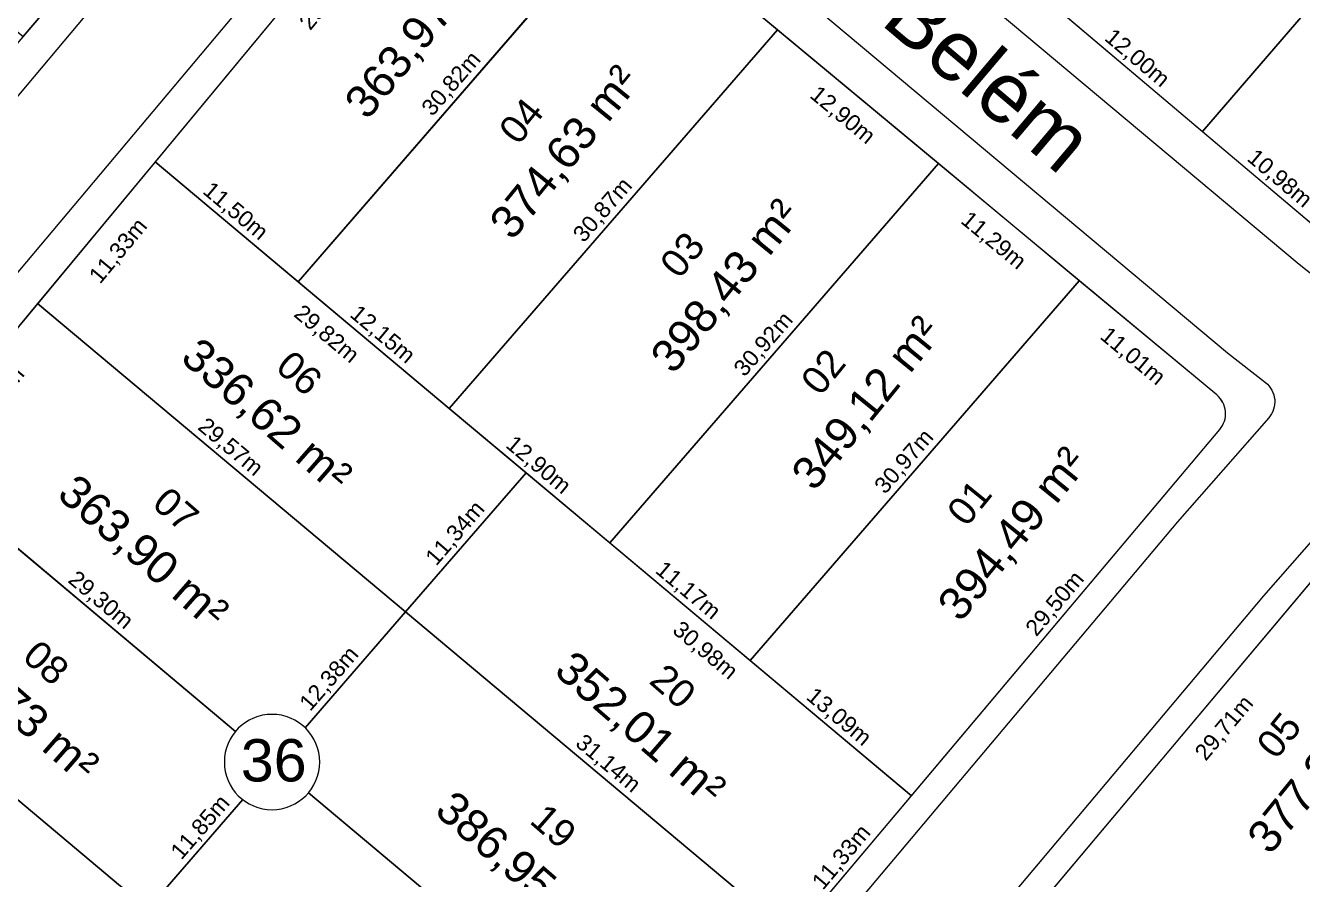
# Model space of a CAD drawing. Header units: metres. Extents: x 3808 to 8215, y 2374 to 6187.
# Drawn here: x 5140.2 to 5218.8, y 3229.2 to 3281.8 of the extents above; entities that cross this region are included whole.
import ezdxf

# ---------------------------------------------------------------- set-up
doc = ezdxf.new("R2010")
doc.units = ezdxf.units.M
for name, color, linetype in [('Areas Lotes', 1, 'Continuous'), ('Calçada', 8, 'Continuous'), ('COTAS', 7, 'Continuous'), ('Lote', 7, 'Continuous'), ('Nome das Ruas', 7, 'Continuous'), ('Nº Lote', 7, 'Continuous'), ('Nº. quadra', 7, 'Continuous'), ('quadras', 7, 'Continuous')]:
    doc.layers.add(name, color=color, linetype=linetype)
doc.styles.add('Arial', font='arial.ttf')
doc.dimstyles.new('Copy(2) of ISO-25', dxfattribs={"dimtxt": 1, "dimasz": 2.5, "dimexe": 1.25, "dimexo": 0.625, "dimgap": 0.2, "dimtad": 1, "dimtoh": 1, "dimlfac": 1, "dimzin": 1, "dimtxsty": 'Arial', "dimblk": 'NONE', "dimcen": 0, "dimse1": 1, "dimse2": 1, "dimsd1": 1, "dimsd2": 1, "dimclrt": 256, "dimaunit": 1, "dimadec": 3, "dimazin": 0, "dimtfac": 1, "dimtmove": 0, "dimatfit": 3, "dimldrblk": 'NONE', "dimfxl": 1, "dimtolj": 1, "dimtzin": 0, "dimarcsym": 0})

# ---------------------------------------------------------------- blocks, each defined once
blk = doc.blocks.new('*D1744')
at = {"layer": 'Defpoints', "color": 0, "linetype": 'Continuous', "transparency": 16777216}
for p in [(5203.525, 3283.028), (5212.694, 3275.286), (5212.694, 3275.286)]:
    blk.add_point(p, dxfattribs=at)
at = {"layer": 'COTAS', "linetype": 'Continuous', "lineweight": 5, "transparency": 16777216, "insert": (5208.627, 3279.769), "char_height": 1, "attachment_point": 5, "rotation": 319.82268, "style": 'Arial'}
blk.add_mtext('\\A1;12,00m', dxfattribs=at)
blk = doc.blocks.new('_None')
blk = doc.blocks.new('*D1745')
at = {"layer": 'Defpoints', "color": 0, "linetype": 'Continuous', "transparency": 16777216}
for p in [(5212.694, 3275.286), (5221.086, 3268.2), (5221.086, 3268.2)]:
    blk.add_point(p, dxfattribs=at)
at = {"layer": 'COTAS', "linetype": 'Continuous', "lineweight": 5, "transparency": 16777216, "insert": (5217.407, 3272.355), "char_height": 1, "attachment_point": 5, "rotation": 319.82268, "style": 'Arial'}
blk.add_mtext('\\A1;10,98m', dxfattribs=at)
blk = doc.blocks.new('*D1768')
at = {"layer": 'Defpoints', "color": 0, "linetype": 'Continuous', "transparency": 16777216}
for p in [(5232.706, 3298.514), (5232.706, 3298.514), (5212.694, 3275.286)]:
    blk.add_point(p, dxfattribs=at)
at = {"layer": 'COTAS', "linetype": 'Continuous', "lineweight": 5, "transparency": 16777216, "insert": (5222.093, 3287.423), "char_height": 1, "attachment_point": 5, "rotation": 49.25348, "style": 'Arial'}
blk.add_mtext('\\A1;30,66m', dxfattribs=at)
blk = doc.blocks.new('*D2487')
at = {"layer": 'Defpoints', "color": 0, "linetype": 'Continuous', "transparency": 16777216}
for p in [(5222.272, 3251.016), (5224.241, 3249.36), (5203.159, 3228.271)]:
    blk.add_point(p, dxfattribs=at)
at = {"layer": 'COTAS', "linetype": 'Continuous', "lineweight": 5, "transparency": 16777216, "insert": (5214.072, 3238.503), "char_height": 1, "attachment_point": 5, "rotation": 49.95896, "style": 'Arial'}
blk.add_mtext('\\A1;29,71m', dxfattribs=at)
blk = doc.blocks.new('*D2519')
at = {"layer": 'Defpoints', "color": 0, "linetype": 'Continuous', "transparency": 16777216}
for p in [(5232.065, 3244.647), (5232.065, 3244.647), (5213.09, 3220.278)]:
    blk.add_point(p, dxfattribs=at)
at = {"layer": 'COTAS', "linetype": 'Continuous', "lineweight": 5, "transparency": 16777216, "insert": (5221.946, 3232.954), "char_height": 1, "attachment_point": 5, "rotation": 52.09306, "style": 'Arial'}
blk.add_mtext('\\A1;30,89m', dxfattribs=at)
blk = doc.blocks.new('*D2689')
at = {"layer": 'Defpoints', "color": 0, "linetype": 'Continuous', "transparency": 16777216}
for p in [(5159.121, 3303.544), (5159.121, 3303.544), (5140.032, 3281.141)]:
    blk.add_point(p, dxfattribs=at)
at = {"layer": 'COTAS', "linetype": 'Continuous', "lineweight": 5, "transparency": 16777216, "insert": (5148.967, 3292.862), "char_height": 1, "attachment_point": 5, "rotation": 49.56724, "style": 'Arial'}
blk.add_mtext('\\A1;29,43m', dxfattribs=at)
blk = doc.blocks.new('*D2747')
at = {"layer": 'Defpoints', "color": 0, "linetype": 'Continuous', "transparency": 16777216}
for p in [(5194.751, 3234.369), (5194.751, 3234.369), (5187.45, 3225.699)]:
    blk.add_point(p, dxfattribs=at)
at = {"layer": 'COTAS', "linetype": 'Continuous', "lineweight": 5, "transparency": 16777216, "insert": (5190.488, 3230.55), "char_height": 1, "attachment_point": 5, "rotation": 49.90179, "style": 'Arial'}
blk.add_mtext('\\A1;11,33m', dxfattribs=at)
blk = doc.blocks.new('*D2748')
at = {"layer": 'Defpoints', "color": 0, "linetype": 'Continuous', "transparency": 16777216}
for p in [(5213.754, 3256.938), (5213.754, 3256.938), (5194.751, 3234.369)]:
    blk.add_point(p, dxfattribs=at)
at = {"layer": 'COTAS', "linetype": 'Continuous', "lineweight": 5, "transparency": 16777216, "insert": (5203.64, 3246.169), "char_height": 1, "attachment_point": 5, "rotation": 49.90179, "style": 'Arial'}
blk.add_mtext('\\A1;29,50m', dxfattribs=at)
blk = doc.blocks.new('*D2753')
at = {"layer": 'Defpoints', "color": 0, "linetype": 'Continuous', "transparency": 16777216}
for p in [(5140.915, 3264.693), (5142.931, 3263.022), (5133.035, 3255.186)]:
    blk.add_point(p, dxfattribs=at)
at = {"layer": 'COTAS', "linetype": 'Continuous', "lineweight": 5, "transparency": 16777216, "insert": (5138.374, 3258.78), "char_height": 1, "attachment_point": 5, "rotation": 50.34268, "style": 'Arial'}
blk.add_mtext('\\A1;12,35m', dxfattribs=at)
blk = doc.blocks.new('*D2754')
at = {"layer": 'Defpoints', "color": 0, "linetype": 'Continuous', "transparency": 16777216}
for p in [(5148.149, 3273.419), (5150.164, 3271.748), (5140.915, 3264.693)]:
    blk.add_point(p, dxfattribs=at)
at = {"layer": 'COTAS', "linetype": 'Continuous', "lineweight": 5, "transparency": 16777216, "insert": (5145.931, 3267.896), "char_height": 1, "attachment_point": 5, "rotation": 50.34268, "style": 'Arial'}
blk.add_mtext('\\A1;11,33m', dxfattribs=at)
blk = doc.blocks.new('*D2755')
at = {"layer": 'Defpoints', "color": 0, "linetype": 'Continuous', "transparency": 16777216}
for p in [(5166.822, 3295.945), (5168.837, 3294.274), (5148.149, 3273.419)]:
    blk.add_point(p, dxfattribs=at)
at = {"layer": 'COTAS', "linetype": 'Continuous', "lineweight": 5, "transparency": 16777216, "insert": (5158.884, 3283.522), "char_height": 1, "attachment_point": 5, "rotation": 50.34268, "style": 'Arial'}
blk.add_mtext('\\A1;29,26m', dxfattribs=at)
blk = doc.blocks.new('*D2757')
at = {"layer": 'Defpoints', "color": 0, "linetype": 'Continuous', "transparency": 16777216}
for p in [(5177.147, 3289.318), (5186.492, 3281.553), (5185.004, 3279.762)]:
    blk.add_point(p, dxfattribs=at)
at = {"layer": 'COTAS', "linetype": 'Continuous', "lineweight": 5, "transparency": 16777216, "insert": (5180.843, 3284.261), "char_height": 1, "attachment_point": 5, "rotation": 320.2765, "style": 'Arial'}
blk.add_mtext('\\A1;12,15m', dxfattribs=at)
blk = doc.blocks.new('*D2758')
at = {"layer": 'Defpoints', "color": 0, "linetype": 'Continuous', "transparency": 16777216}
for p in [(5186.492, 3281.553), (5196.414, 3273.309), (5194.926, 3271.518)]:
    blk.add_point(p, dxfattribs=at)
at = {"layer": 'COTAS', "linetype": 'Continuous', "lineweight": 5, "transparency": 16777216, "insert": (5190.477, 3276.256), "char_height": 1, "attachment_point": 5, "rotation": 320.2765, "style": 'Arial'}
blk.add_mtext('\\A1;12,90m', dxfattribs=at)
blk = doc.blocks.new('*D2759')
at = {"layer": 'Defpoints', "color": 0, "linetype": 'Continuous', "transparency": 16777216}
for p in [(5196.414, 3273.309), (5205.094, 3266.097), (5203.606, 3264.306)]:
    blk.add_point(p, dxfattribs=at)
at = {"layer": 'COTAS', "linetype": 'Continuous', "lineweight": 5, "transparency": 16777216, "insert": (5199.777, 3268.528), "char_height": 1, "attachment_point": 5, "rotation": 320.2765, "style": 'Arial'}
blk.add_mtext('\\A1;11,29m', dxfattribs=at)
blk = doc.blocks.new('*D2760')
at = {"layer": 'Defpoints', "color": 0, "linetype": 'Continuous', "transparency": 16777216}
for p in [(5205.094, 3266.097), (5213.565, 3259.058), (5212.077, 3257.267)]:
    blk.add_point(p, dxfattribs=at)
at = {"layer": 'COTAS', "linetype": 'Continuous', "lineweight": 5, "transparency": 16777216, "insert": (5208.353, 3261.403), "char_height": 1, "attachment_point": 5, "rotation": 320.2765, "style": 'Arial'}
blk.add_mtext('\\A1;11,01m', dxfattribs=at)
blk = doc.blocks.new('*D2763')
at = {"layer": 'Defpoints', "color": 0, "linetype": 'Continuous', "transparency": 16777216}
for p in [(5155.475, 3236.345), (5155.475, 3236.345), (5147.711, 3227.389)]:
    blk.add_point(p, dxfattribs=at)
at = {"layer": 'COTAS', "linetype": 'Continuous', "lineweight": 5, "transparency": 16777216, "insert": (5150.988, 3232.392), "char_height": 1, "attachment_point": 5, "rotation": 49.0793, "style": 'Arial'}
blk.add_mtext('\\A1;11,85m', dxfattribs=at)
blk = doc.blocks.new('*D2764')
at = {"layer": 'Defpoints', "color": 0, "linetype": 'Continuous', "transparency": 16777216}
for p in [(5163.583, 3245.698), (5163.583, 3245.698), (5155.475, 3236.345)]:
    blk.add_point(p, dxfattribs=at)
at = {"layer": 'COTAS', "linetype": 'Continuous', "lineweight": 5, "transparency": 16777216, "insert": (5158.924, 3241.546), "char_height": 1, "attachment_point": 5, "rotation": 49.0793, "style": 'Arial'}
blk.add_mtext('\\A1;12,38m', dxfattribs=at)
blk = doc.blocks.new('*D2765')
at = {"layer": 'Defpoints', "color": 0, "linetype": 'Continuous', "transparency": 16777216}
for p in [(5171.008, 3254.264), (5171.008, 3254.264), (5163.583, 3245.698)]:
    blk.add_point(p, dxfattribs=at)
at = {"layer": 'COTAS', "linetype": 'Continuous', "lineweight": 5, "transparency": 16777216, "insert": (5166.69, 3250.506), "char_height": 1, "attachment_point": 5, "rotation": 49.0793, "style": 'Arial'}
blk.add_mtext('\\A1;11,34m', dxfattribs=at)
blk = doc.blocks.new('*D2779')
at = {"layer": 'Defpoints', "color": 0, "linetype": 'Continuous', "transparency": 16777216}
for p in [(5125.471, 3246.062), (5147.711, 3227.389), (5147.711, 3227.389)]:
    blk.add_point(p, dxfattribs=at)
at = {"layer": 'COTAS', "linetype": 'Continuous', "lineweight": 5, "transparency": 16777216, "insert": (5137.106, 3237.339), "char_height": 1, "attachment_point": 5, "rotation": 319.98317, "style": 'Arial'}
blk.add_mtext('\\A1;29,04m', dxfattribs=at)
blk = doc.blocks.new('*D2781')
at = {"layer": 'Defpoints', "color": 0, "linetype": 'Continuous', "transparency": 16777216}
for p in [(5133.035, 3255.186), (5155.475, 3236.345), (5155.475, 3236.345)]:
    blk.add_point(p, dxfattribs=at)
at = {"layer": 'COTAS', "linetype": 'Continuous', "lineweight": 5, "transparency": 16777216, "insert": (5144.77, 3246.379), "char_height": 1, "attachment_point": 5, "rotation": 319.98317, "style": 'Arial'}
blk.add_mtext('\\A1;29,30m', dxfattribs=at)
blk = doc.blocks.new('*D2782')
at = {"layer": 'Defpoints', "color": 0, "linetype": 'Continuous', "transparency": 16777216}
for p in [(5155.475, 3236.345), (5179.459, 3216.209), (5179.459, 3216.209)]:
    blk.add_point(p, dxfattribs=at)
at = {"layer": 'COTAS', "linetype": 'Continuous', "lineweight": 5, "transparency": 16777216, "insert": (5167.982, 3226.89), "char_height": 1, "attachment_point": 5, "rotation": 319.98317, "style": 'Arial'}
blk.add_mtext('\\A1;31,32m', dxfattribs=at)
blk = doc.blocks.new('*D2783')
at = {"layer": 'Defpoints', "color": 0, "linetype": 'Continuous', "transparency": 16777216}
for p in [(5140.915, 3264.693), (5163.583, 3245.698), (5163.583, 3245.698)]:
    blk.add_point(p, dxfattribs=at)
at = {"layer": 'COTAS', "linetype": 'Continuous', "lineweight": 5, "transparency": 16777216, "insert": (5152.763, 3255.809), "char_height": 1, "attachment_point": 5, "rotation": 320.03889, "style": 'Arial'}
blk.add_mtext('\\A1;29,57m', dxfattribs=at)
blk = doc.blocks.new('*D2784')
at = {"layer": 'Defpoints', "color": 0, "linetype": 'Continuous', "transparency": 16777216}
for p in [(5163.583, 3245.698), (5163.583, 3245.698), (5187.45, 3225.699)]:
    blk.add_point(p, dxfattribs=at)
at = {"layer": 'COTAS', "linetype": 'Continuous', "lineweight": 5, "transparency": 16777216, "insert": (5176.031, 3236.312), "char_height": 1, "attachment_point": 5, "rotation": 320.03889, "style": 'Arial'}
blk.add_mtext('\\A1;31,14m', dxfattribs=at)
blk = doc.blocks.new('*D2785')
at = {"layer": 'Defpoints', "color": 0, "linetype": 'Continuous', "transparency": 16777216}
for p in [(5148.149, 3273.419), (5171.008, 3254.264), (5169.595, 3252.577)]:
    blk.add_point(p, dxfattribs=at)
at = {"layer": 'COTAS', "linetype": 'Continuous', "lineweight": 5, "transparency": 16777216, "insert": (5158.68, 3262.769), "char_height": 1, "attachment_point": 5, "rotation": 320.03889, "style": 'Arial'}
blk.add_mtext('\\A1;29,82m', dxfattribs=at)
blk = doc.blocks.new('*D2786')
at = {"layer": 'Defpoints', "color": 0, "linetype": 'Continuous', "transparency": 16777216}
for p in [(5171.008, 3254.264), (5194.751, 3234.369), (5193.365, 3232.715)]:
    blk.add_point(p, dxfattribs=at)
at = {"layer": 'COTAS', "linetype": 'Continuous', "lineweight": 5, "transparency": 16777216, "insert": (5182.008, 3243.277), "char_height": 1, "attachment_point": 5, "rotation": 320.03889, "style": 'Arial'}
blk.add_mtext('\\A1;30,98m', dxfattribs=at)
blk = doc.blocks.new('*D2787')
at = {"layer": 'Defpoints', "color": 0, "linetype": 'Continuous', "transparency": 16777216}
for p in [(5148.149, 3273.419), (5156.962, 3266.034), (5156.962, 3266.034)]:
    blk.add_point(p, dxfattribs=at)
at = {"layer": 'COTAS', "linetype": 'Continuous', "lineweight": 5, "transparency": 16777216, "insert": (5153.07, 3270.34), "char_height": 1, "attachment_point": 5, "rotation": 320.03889, "style": 'Arial'}
blk.add_mtext('\\A1;11,50m', dxfattribs=at)
blk = doc.blocks.new('*D2788')
at = {"layer": 'Defpoints', "color": 0, "linetype": 'Continuous', "transparency": 16777216}
for p in [(5156.962, 3266.034), (5166.274, 3258.231), (5166.274, 3258.231)]:
    blk.add_point(p, dxfattribs=at)
at = {"layer": 'COTAS', "linetype": 'Continuous', "lineweight": 5, "transparency": 16777216, "insert": (5162.133, 3262.746), "char_height": 1, "attachment_point": 5, "rotation": 320.03889, "style": 'Arial'}
blk.add_mtext('\\A1;12,15m', dxfattribs=at)
blk = doc.blocks.new('*D2789')
at = {"layer": 'Defpoints', "color": 0, "linetype": 'Continuous', "transparency": 16777216}
for p in [(5166.274, 3258.231), (5176.161, 3249.946), (5176.161, 3249.946)]:
    blk.add_point(p, dxfattribs=at)
at = {"layer": 'COTAS', "linetype": 'Continuous', "lineweight": 5, "transparency": 16777216, "insert": (5171.732, 3254.702), "char_height": 1, "attachment_point": 5, "rotation": 320.03889, "style": 'Arial'}
blk.add_mtext('\\A1;12,90m', dxfattribs=at)
blk = doc.blocks.new('*D2790')
at = {"layer": 'Defpoints', "color": 0, "linetype": 'Continuous', "transparency": 16777216}
for p in [(5176.161, 3249.946), (5184.721, 3242.774), (5184.721, 3242.774)]:
    blk.add_point(p, dxfattribs=at)
at = {"layer": 'COTAS', "linetype": 'Continuous', "lineweight": 5, "transparency": 16777216, "insert": (5180.955, 3246.974), "char_height": 1, "attachment_point": 5, "rotation": 320.03889, "style": 'Arial'}
blk.add_mtext('\\A1;11,17m', dxfattribs=at)
blk = doc.blocks.new('*D2791')
at = {"layer": 'Defpoints', "color": 0, "linetype": 'Continuous', "transparency": 16777216}
for p in [(5184.721, 3242.774), (5194.751, 3234.369), (5194.751, 3234.369)]:
    blk.add_point(p, dxfattribs=at)
at = {"layer": 'COTAS', "linetype": 'Continuous', "lineweight": 5, "transparency": 16777216, "insert": (5190.25, 3239.185), "char_height": 1, "attachment_point": 5, "rotation": 320.03889, "style": 'Arial'}
blk.add_mtext('\\A1;13,09m', dxfattribs=at)
blk = doc.blocks.new('*D2792')
at = {"layer": 'Defpoints', "color": 0, "linetype": 'Continuous', "transparency": 16777216}
for p in [(5177.147, 3289.318), (5177.147, 3289.318), (5156.962, 3266.034)]:
    blk.add_point(p, dxfattribs=at)
at = {"layer": 'COTAS', "linetype": 'Continuous', "lineweight": 5, "transparency": 16777216, "insert": (5166.449, 3278.201), "char_height": 1, "attachment_point": 5, "rotation": 49.0793, "style": 'Arial'}
blk.add_mtext('\\A1;30,82m', dxfattribs=at)
blk = doc.blocks.new('*D2793')
at = {"layer": 'Defpoints', "color": 0, "linetype": 'Continuous', "transparency": 16777216}
for p in [(5186.492, 3281.553), (5186.492, 3281.553), (5166.274, 3258.231)]:
    blk.add_point(p, dxfattribs=at)
at = {"layer": 'COTAS', "linetype": 'Continuous', "lineweight": 5, "transparency": 16777216, "insert": (5175.778, 3270.417), "char_height": 1, "attachment_point": 5, "rotation": 49.0793, "style": 'Arial'}
blk.add_mtext('\\A1;30,87m', dxfattribs=at)
blk = doc.blocks.new('*D2794')
at = {"layer": 'Defpoints', "color": 0, "linetype": 'Continuous', "transparency": 16777216}
for p in [(5196.414, 3273.309), (5196.414, 3273.309), (5176.161, 3249.946)]:
    blk.add_point(p, dxfattribs=at)
at = {"layer": 'COTAS', "linetype": 'Continuous', "lineweight": 5, "transparency": 16777216, "insert": (5185.682, 3262.152), "char_height": 1, "attachment_point": 5, "rotation": 49.0793, "style": 'Arial'}
blk.add_mtext('\\A1;30,92m', dxfattribs=at)
blk = doc.blocks.new('*D2795')
at = {"layer": 'Defpoints', "color": 0, "linetype": 'Continuous', "transparency": 16777216}
for p in [(5205.094, 3266.097), (5205.094, 3266.097), (5184.81, 3242.698)]:
    blk.add_point(p, dxfattribs=at)
at = {"layer": 'COTAS', "linetype": 'Continuous', "lineweight": 5, "transparency": 16777216, "insert": (5194.347, 3254.922), "char_height": 1, "attachment_point": 5, "rotation": 49.0793, "style": 'Arial'}
blk.add_mtext('\\A1;30,97m', dxfattribs=at)

msp = doc.modelspace()

# ---------------------------------------------------------------- linework, layer by layer
at = {"layer": 'Calçada', "linetype": 'Continuous', "lineweight": 5}
for p, q in [((5161.636, 3303.601), (5083.323, 3210.419)), ((5216.456, 3246.688), (5222.379, 3253.433)), ((5147.328, 3164.507), (5216.456, 3246.688))]:
    msp.add_line(p, q, dxfattribs=at)
at = {"layer": 'Calçada', "linetype": 'Continuous', "lineweight": 5, "flags": 128}
for points in [[(5252.232, 3399.9, -0.412456), (5254.338, 3400.09), (5297.768, 3364.071), (5301.808, 3360.708, -0.410662), (5302.013, 3358.609), (5297.286, 3352.788), (5227.598, 3269.983), (5223.374, 3265.173, -0.398565), (5221.319, 3264.984), (5218.645, 3267.089), (5176.883, 3302.07), (5174.041, 3304.412, -0.416902), (5173.846, 3306.534), (5252.232, 3399.9)], [(5138.266, 3164.344, -0.422542), (5136.126, 3164.126), (5088.868, 3203.805, -0.414355), (5088.684, 3205.919), (5167.057, 3299.171, -0.411376), (5169.16, 3299.364), (5172.41, 3296.685), (5214.232, 3261.654), (5216.566, 3259.817, -0.430037), (5216.765, 3257.648), (5211.147, 3251.251), (5141.905, 3168.935), (5138.266, 3164.344)]]:
    msp.add_lwpolyline(points, format="xyb", dxfattribs=at)
at = {"layer": 'Lote', "linetype": 'Continuous', "lineweight": 5}
for p, q in [((5212.694, 3275.286), (5232.706, 3298.514)), ((5156.962, 3266.034), (5177.147, 3289.318)), ((5166.274, 3258.231), (5186.492, 3281.553)), ((5166.274, 3258.231), (5148.149, 3273.419)), ((5176.161, 3249.946), (5196.414, 3273.309)), ((5184.81, 3242.698), (5205.094, 3266.097)), ((5187.45, 3225.699), (5140.915, 3264.693)), ((5194.751, 3234.369), (5166.274, 3258.231)), ((5133.035, 3255.186), (5153.107, 3238.334)), ((5157.395, 3238.56), (5171.008, 3254.264)), ((5125.471, 3246.062), (5171.825, 3207.143)), ((5157.606, 3234.556), (5179.459, 3216.209)), ((5132.052, 3209.324), (5153.552, 3234.127))]:
    msp.add_line(p, q, dxfattribs=at)
at = {"layer": 'Lote', "linetype": 'Continuous', "lineweight": 5, "flags": 128}
for points in [[(5130.634, 3289.033), (5140.032, 3281.141), (5159.121, 3303.544, 0.414519), (5158.951, 3305.659), (5150.457, 3312.881)], [(5212.694, 3275.286), (5221.086, 3268.2, 0.41467), (5223.201, 3268.38), (5241.983, 3290.693), (5232.706, 3298.514)], [(5177.147, 3289.318), (5168.935, 3296.141, 0.414552), (5166.822, 3295.945), (5148.149, 3273.419), (5156.962, 3266.034)], [(5213.754, 3256.938, 0.41613), (5213.565, 3259.058), (5205.094, 3266.097), (5184.81, 3242.698), (5194.751, 3234.369)], [(5232.065, 3244.647), (5224.393, 3251.192, 0.416397), (5222.272, 3251.016), (5203.159, 3228.271), (5213.09, 3220.278)]]:
    msp.add_lwpolyline(points, format="xyb", close=True, dxfattribs=at)
for points in [[(5232.706, 3298.514), (5223.631, 3306.165), (5203.525, 3283.028), (5212.694, 3275.286)], [(5156.962, 3266.034), (5166.274, 3258.231), (5186.492, 3281.553), (5177.147, 3289.318)], [(5166.274, 3258.231), (5176.161, 3249.946), (5196.414, 3273.309), (5186.492, 3281.553)], [(5163.583, 3245.698), (5171.008, 3254.264), (5166.274, 3258.231), (5148.149, 3273.419), (5140.915, 3264.693)], [(5205.094, 3266.097), (5196.414, 3273.309), (5176.161, 3249.946), (5184.81, 3242.698)], [(5187.45, 3225.699), (5194.751, 3234.369), (5171.008, 3254.264), (5163.583, 3245.698)], [(5139.922, 3218.403), (5147.711, 3227.389), (5125.471, 3246.062), (5117.907, 3236.938)]]:
    msp.add_lwpolyline(points, close=True, dxfattribs=at)
for points in [[(5157.395, 3238.56), (5163.583, 3245.698), (5140.915, 3264.693), (5133.035, 3255.186), (5153.107, 3238.334)], [(5153.107, 3238.334), (5133.035, 3255.186), (5125.471, 3246.062), (5147.711, 3227.389), (5153.552, 3234.127)], [(5157.606, 3234.556), (5179.459, 3216.209), (5187.45, 3225.699), (5163.583, 3245.698), (5157.395, 3238.56)], [(5153.552, 3234.127), (5147.711, 3227.389), (5171.825, 3207.143), (5179.459, 3216.209), (5157.606, 3234.556)]]:
    msp.add_lwpolyline(points, dxfattribs=at)
at = {"layer": 'Nº. quadra', "lineweight": 5}
for start, end in [(0, 180), (180, 0)]:
    msp.add_arc((5155.356, 3236.445), 2.937, start, end, dxfattribs=at)
at = {"layer": 'quadras', "linetype": 'Continuous', "lineweight": 5}
for p, q in [((5176.87, 3305.535), (5221.086, 3268.2)), ((5082.963, 3214.163), (5159.121, 3303.544)), ((5166.822, 3295.945), (5092.341, 3206.096)), ((5213.565, 3259.058), (5168.935, 3296.141)), ((5138.25, 3167.269), (5213.754, 3256.938)), ((5222.272, 3251.016), (5146.156, 3160.436))]:
    msp.add_line(p, q, dxfattribs=at)
msp.add_arc((5212.607, 3257.904), 1.5, 319.90179, 50.2765, dxfattribs=at)

# ---------------------------------------------------------------- texts
at = {"layer": 'Areas Lotes', "color": 1, "lineweight": 5, "style": 'Arial'}
for s, rotation, p in [('363,97 m²', 50.94257, (5161.232, 3275.928)), ('374,63 m²', 50.94257, (5170.163, 3268.508)), ('398,43 m²', 50.94257, (5180.084, 3260.263)), ('349,12 m²', 50.94257, (5188.764, 3253.051)), ('336,62 m²', 318.90341, (5149.634, 3261.224)), ('394,49 m²', 50.94257, (5197.772, 3244.991)), ('363,90 m²', 318.90341, (5142.026, 3252.811)), ('345,73 m²', 318.90341, (5134.032, 3243.381)), ('352,01 m²', 318.90341, (5172.656, 3241.932)), ('377,35 m²', 50.94257, (5216.845, 3230.655)), ('386,95 m²', 318.90341, (5165.293, 3233.314))]:
    msp.add_text(s, height=2.0071, rotation=rotation, dxfattribs=at).set_placement(p)
at = {"layer": 'Nome das Ruas', "lineweight": 5, "style": 'Arial'}
msp.add_text('Rua Belém', height=3.6842, rotation=319.74403, dxfattribs=at).set_placement((5184.477, 3288.981, 190.804))
at = {"layer": 'Nº Lote', "lineweight": 5, "style": 'Arial'}
for s, rotation, p in [('04', 50.94257, (5170.533, 3274.382, 1.156)), ('03', 50.94257, (5180.455, 3266.138, 1.156)), ('06', 318.90341, (5155.491, 3260.645, 1.156)), ('02', 50.94257, (5189.135, 3258.926, 1.156)), ('07', 318.90341, (5147.884, 3252.232, 1.156)), ('01', 50.94257, (5198.142, 3250.866, 1.156)), ('08', 318.90341, (5139.89, 3242.802, 1.156)), ('20', 318.90341, (5178.514, 3241.353, 1.156)), ('05', 50.94257, (5217.215, 3236.53, 1.156)), ('19', 318.90341, (5171.151, 3232.735, 1.156))]:
    msp.add_text(s, height=1.706, rotation=rotation, dxfattribs=at).set_placement(p)
at = {"layer": 'Nº. quadra', "lineweight": 5, "style": 'Arial'}
msp.add_text('36', height=2.6083, dxfattribs=at).set_placement((5153.436, 3235.249))

# ---------------------------------------------------------------- dimensions: what is measured, and where the dimension line sits
at = {"layer": 'COTAS', "linetype": 'Continuous', "lineweight": 5}
for base, p1, p2, angle, picture, middle in [((5159.121, 3303.544), (5140.032, 3281.141), (5159.121, 3303.544), 229.56724, '*D2689', (5148.967, 3292.862)), ((5168.837, 3294.274), (5148.149, 3273.419), (5166.822, 3295.945), 230.34268, '*D2755', (5158.884, 3283.522)), ((5185.004, 3279.762), (5177.147, 3289.318), (5186.492, 3281.553), 140.2765, '*D2757', (5180.843, 3284.261)), ((5212.694, 3275.286), (5203.525, 3283.028), (5212.694, 3275.286), 139.82268, '*D1744', (5208.627, 3279.769)), ((5194.926, 3271.518), (5186.492, 3281.553), (5196.414, 3273.309), 140.2765, '*D2758', (5190.477, 3276.256)), ((5221.086, 3268.2), (5212.694, 3275.286), (5221.086, 3268.2), 139.82268, '*D1745', (5217.407, 3272.355)), ((5150.164, 3271.748), (5140.915, 3264.693), (5148.149, 3273.419), 230.34268, '*D2754', (5145.931, 3267.896)), ((5203.606, 3264.306), (5196.414, 3273.309), (5205.094, 3266.097), 140.2765, '*D2759', (5199.777, 3268.528)), ((5212.077, 3257.267), (5205.094, 3266.097), (5213.565, 3259.058), 140.2765, '*D2760', (5208.353, 3261.403)), ((5142.931, 3263.022), (5133.035, 3255.186), (5140.915, 3264.693), 230.34268, '*D2753', (5138.374, 3258.78)), ((5176.161, 3249.946), (5166.274, 3258.231), (5176.161, 3249.946), 140.03889, '*D2789', (5171.732, 3254.702)), ((5213.754, 3256.938), (5194.751, 3234.369), (5213.754, 3256.938), 229.90179, '*D2748', (5203.64, 3246.169)), ((5224.241, 3249.36), (5203.159, 3228.271), (5222.272, 3251.016), 229.95896, '*D2487', (5214.072, 3238.503)), ((5184.721, 3242.774), (5176.161, 3249.946), (5184.721, 3242.774), 140.03889, '*D2790', (5180.955, 3246.974)), ((5194.751, 3234.369), (5184.721, 3242.774), (5194.751, 3234.369), 140.03889, '*D2791', (5190.25, 3239.185)), ((5155.475, 3236.345), (5147.711, 3227.389), (5155.475, 3236.345), 229.0793, '*D2763', (5150.988, 3232.392)), ((5194.751, 3234.369), (5187.45, 3225.699), (5194.751, 3234.369), 229.90179, '*D2747', (5190.488, 3230.55))]:
    dim = msp.add_linear_dim(base=base, p1=p1, p2=p2, angle=angle, dimstyle='Copy(2) of ISO-25', override={"dimpost": 'm', "dimtmove": 1}, dxfattribs=at)
    dim.commit()
    dim.dimension.update_dxf_attribs({"geometry": picture, "text_midpoint": middle})
for p1, p2, distance, picture, middle in [((5212.694, 3275.286), (5232.706, 3298.514), 0, '*D1768', (5222.093, 3287.423)), ((5156.962, 3266.034), (5177.147, 3289.318), 0, '*D2792', (5166.449, 3278.201)), ((5166.274, 3258.231), (5186.492, 3281.553), 0, '*D2793', (5175.778, 3270.417)), ((5148.149, 3273.419), (5171.008, 3254.264), -2.2, '*D2785', (5158.68, 3262.769)), ((5148.149, 3273.419), (5156.962, 3266.034), 0, '*D2787', (5153.07, 3270.34)), ((5176.161, 3249.946), (5196.414, 3273.309), 0, '*D2794', (5185.682, 3262.152)), ((5156.962, 3266.034), (5166.274, 3258.231), 0, '*D2788', (5162.133, 3262.746)), ((5184.81, 3242.698), (5205.094, 3266.097), 0, '*D2795', (5194.347, 3254.922)), ((5140.915, 3264.693), (5163.583, 3245.698), 0, '*D2783', (5152.763, 3255.809)), ((5133.035, 3255.186), (5155.475, 3236.345), 0, '*D2781', (5144.77, 3246.379)), ((5163.583, 3245.698), (5171.008, 3254.264), 0, '*D2765', (5166.69, 3250.506)), ((5171.008, 3254.264), (5194.751, 3234.369), -2.157, '*D2786', (5182.008, 3243.277)), ((5125.471, 3246.062), (5147.711, 3227.389), 0, '*D2779', (5137.106, 3237.339)), ((5155.475, 3236.345), (5163.583, 3245.698), 0, '*D2764', (5158.924, 3241.546)), ((5187.45, 3225.699), (5163.583, 3245.698), 0, '*D2784', (5176.031, 3236.312)), ((5213.09, 3220.278), (5232.065, 3244.647), 0, '*D2519', (5221.946, 3232.954)), ((5155.475, 3236.345), (5179.459, 3216.209), 0, '*D2782', (5167.982, 3226.89))]:
    dim = msp.add_aligned_dim(p1=p1, p2=p2, distance=distance, dimstyle='Copy(2) of ISO-25', override={"dimpost": 'm'}, dxfattribs=at)
    dim.commit()
    dim.dimension.update_dxf_attribs({"geometry": picture, "text_midpoint": middle})

doc.saveas('drawing.dxf')
